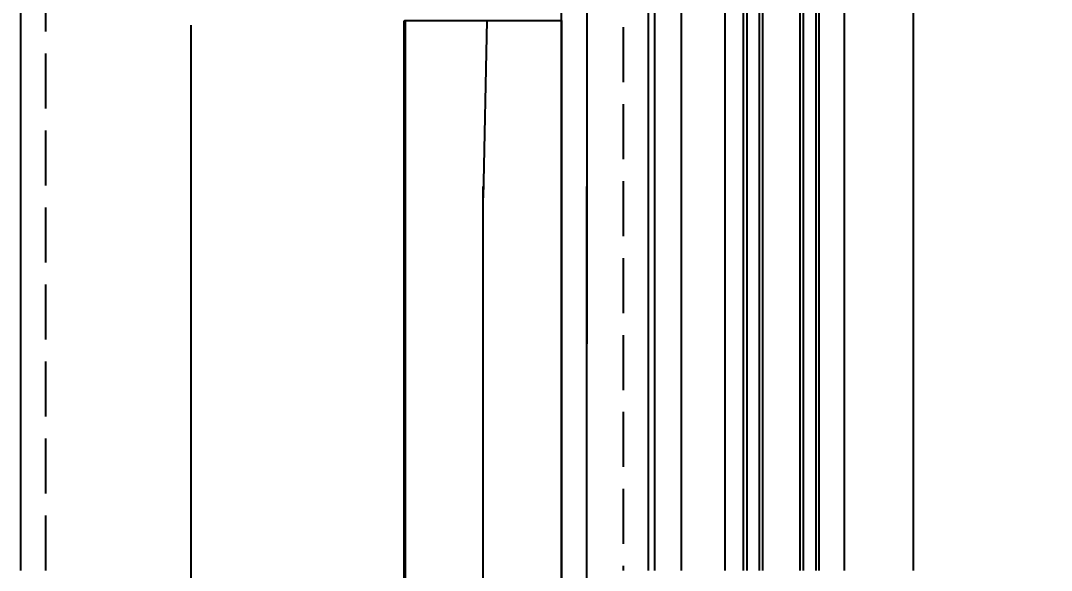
# Model space of a CAD drawing. Extents: x 220580 to 2027826, y -309201 to 71987.
# Drawn here: x 323449.2 to 323777.7, y -161954.4 to -161779.4 of the extents above; entities that cross this region are included whole.
import ezdxf

# ---------------------------------------------------------------- set-up
doc = ezdxf.new("R2010")
doc.units = 0
doc.linetypes.add('CENTER', pattern=[2, 1.25, -0.25, 0.25, -0.25])
doc.linetypes.add('ZN-DASH', pattern=[0.35, 0.25, -0.1])
for name, color, linetype in [('!ZN1-填充-8', 8, 'Continuous'), ('!ZN3-其它材质幕墙-60', 60, 'Continuous'), ('!ZN3-玻璃幕墙-4', 4, 'Continuous'), ('!ZN5-钢材投影-40', 40, 'Continuous'), ('!ZN5-铝材投影-112', 112, 'Continuous'), ('!ZN6-虚线-8', 8, 'ZN-DASH'), ('1 轴线 辅助线', 1, 'CENTER'), ('20剖面图$0$A-SFCE', 30, 'Continuous'), ('BM', 8, '保温棉'), ('DIM', 173, 'Continuous')]:
    doc.layers.add(name, color=color, linetype=linetype)
doc.styles.add('DHTEXT-1', font='ROMANS.shx', dxfattribs={"width": 0.7, "bigfont": 'CHINESE.shx'})
doc.linetypes.add('保温棉', pattern='A,0.006248399999999999,-6.2484,[134,ltypeshp.shx,S=6.2484,R=0,X=-6.2484,Y=0],-12.4968,[134,ltypeshp.shx,S=6.2484,R=180,X=6.2484,Y=0],-6.2484', length=24.9998484)
doc.dimstyles.new('ZN200', dxfattribs={"dimscale": 200, "dimtxt": 2.5, "dimasz": 1.5, "dimexe": 1, "dimexo": 2, "dimgap": 0.9, "dimtad": 1, "dimdec": 0, "dimdsep": 46, "dimtxsty": 'DHTEXT-1', "dimblk": 'ARCHTICK', "dimcen": 2.5, "dimclrd": 173, "dimclre": 173, "dimclrt": 7, "dimazin": 2, "dimtfac": 1, "dimtdec": 0, "dimtix": 1, "dimtmove": 2, "dimatfit": 3, "dimfxl": 0, "dimtolj": 1, "dimtzin": 0, "dimarcsym": 0})

# ---------------------------------------------------------------- blocks, each defined once
blk = doc.blocks.new('*U302')
at = {"layer": '!ZN1-填充-8'}
for p, q in [((-23, -8.000001027907274), (-23.00000000001455, -425.0000000610999)), ((-19.00000102947524, -7.999999998435669), (-19.00000102947524, -424.9999990316319)), ((-4.999999091349309, -7.999999998435669), (-4.999999091363861, -424.9999990316319)), ((-1.000000120824552, -8.000001027907274), (-1.000000120839104, -425.0000000610999))]:
    blk.add_line(p, q, dxfattribs=at)
at = {"layer": '!ZN3-玻璃幕墙-4'}
for points in [[(-24.00000000001455, -425.0000000610999), (-24, -9.000001027907274), (-23, -8.000001027907274), (-19, -8.000001027907274), (-18, -9.000001027907274), (-18.00000000001455, -425.0000000610999)], [(-6.000000000014552, -425.0000000610999), (-6, -9.000001027903636), (-5, -8.000001027903636), (-1, -8.000001027903636), (0, -9.000001027903636), (-1.455191522836685e-11, -425.0000000610999)]]:
    blk.add_lwpolyline(points, dxfattribs=at)
at = {"layer": '!ZN5-钢材投影-40', "ltscale": 0.3}
for p, q in [((-254.4017149738647, 531.9147828401801), (-254.4017149738647, -425.0000000610999)), ((-54.39999999999418, 531.9147828401801), (-54.39999999999418, -425.0000000610999))]:
    blk.add_line(p, q, dxfattribs=at)
at = {"layer": '!ZN5-铝材投影-112'}
for p, q in [((7.999997113627614, 531.9147828401801), (7.999997113627614, -425.0000000610999)), ((30.0000000448199, 531.9147828401801), (30.0000000448199, -425.0000000610999)), ((-52.40170605068852, -39.99999999995634), (-52.40170605068852, -425.0000000610999)), ((-43.9017349172791, -39.99999999995634), (-43.9017349172791, -425.0000000610999)), ((-30.00001585268183, -39.99999999995634), (-30.00001585268183, -425.0000000610999))]:
    blk.add_line(p, q, dxfattribs=at)
at = {"layer": '!ZN6-虚线-8', "color": 8, "linetype": 'ZN-DASH', "ltscale": 70}
for p, q in [((-246.4017149738647, -425.0000000610999), (-246.4017149738647, 531.9147828401801)), ((-62.39999999999418, 531.9147828401801), (-62.39999999999418, -425.0000000610999))]:
    blk.add_line(p, q, dxfattribs=at)
blk = doc.blocks.new('20250828170426')
at = {"layer": '!ZN1-填充-8', "const_width": 1}
for points in [[(-331.936770878674, 3550.000012078701), (-331.936770878674, 3447.157594500983)], [(-331.9367708786158, 2989.999999881955), (-331.9367708786158, 3497.157558322098)]]:
    blk.add_lwpolyline(points, dxfattribs=at)
at = {"layer": '!ZN3-其它材质幕墙-60', "ltscale": 20}
for points in [[(-281.936770878674, 3447.157594500983), (-281.936770878674, 3756.999999992258), (-273.936770878674, 3756.999999992258), (-273.936770878674, 3447.157594500983)], [(-281.9367708786158, 3497.157558322098), (-281.9367708786158, 2992.999999881722), (-273.9367708786158, 2992.999999881722), (-273.9367708786158, 3497.157558322098)]]:
    blk.add_lwpolyline(points, dxfattribs=at)
at = {"layer": 'BM'}
for p, q in [((-305.7806312493049, 3550.000012078701), (-306.936770878674, 3493.578804739576)), ((-306.9367708786158, 2989.999999881955), (-306.9367708786158, 3497.157558322098))]:
    blk.add_line(p, q, dxfattribs=at)
at = {"layer": 'Defpoints', "color": 8}
for points in [[(-331.936770878674, 3447.157594500983), (-331.936770878674, 3550.000012078701), (-281.936770878674, 3550.000012078701), (-281.936770878674, 3447.157594500983)], [(-331.9367708786158, 3497.157558322098), (-331.9367708786158, 2989.999999881955), (-281.9367708786158, 2989.999999881955), (-281.9367708786158, 3497.157558322098)]]:
    blk.add_lwpolyline(points, dxfattribs=at)
at = {"ltscale": 50}
blk.add_blockref('*U302', (-199.9367708786158, 3799.999999992317), dxfattribs=at)
blk = doc.blocks.new('_ArchTick')
at = {"color": 0, "linetype": 'ByBlock', "const_width": 0.4}
blk.add_lwpolyline([(-0.5, -0.5), (0.5, 0.5)], dxfattribs=at)
blk = doc.blocks.new('*D564')
at = {"layer": 'Defpoints', "color": 0, "ltscale": 2, "transparency": 16777216}
for p in [(323604.4539331029, -160679.3509722499), (325165.5943516166, -160679.3509722499), (323604.4539331029, -161529.3509701894)]:
    blk.add_point(p, dxfattribs=at)
at = {"layer": 'DIM', "color": 173, "linetype": 'ByBlock', "lineweight": -2, "ltscale": 2, "transparency": 16777216}
for p, q in [((325165.5943516166, -160679.3509722499), (325165.5943516166, -160379.3509722499)), ((324004.4539331029, -160679.3509722499), (325365.5943516166, -160679.3509722499)), ((325165.5943516166, -161529.3509701894), (325165.5943516166, -160679.3509722499)), ((324004.4539331029, -161529.3509701894), (325365.5943516166, -161529.3509701894)), ((325165.5943516166, -161529.3509701894), (325165.5943516166, -161829.3509701894))]:
    blk.add_line(p, q, dxfattribs=at)
at = {"layer": 'DIM', "color": 173, "lineweight": -2, "ltscale": 2, "transparency": 16777216, "xscale": 300, "yscale": 300, "zscale": 300}
for p, rotation in [((325165.5943516166, -160679.3509722499), 270), ((325165.5943516166, -161529.3509701894), 90)]:
    blk.add_blockref('_ArchTick', p, dxfattribs=dict(at, rotation=rotation))
at = {"layer": 'DIM', "color": 7, "ltscale": 2, "transparency": 16777216, "insert": (324735.5943516165, -161104.3509712197), "char_height": 500, "attachment_point": 5, "rotation": 90, "style": 'DHTEXT-1'}
blk.add_mtext('\\A1;850', dxfattribs=at)

msp = doc.modelspace()

# ---------------------------------------------------------------- linework, layer by layer
at = {"layer": '1 轴线 辅助线', "ltscale": 400}
msp.add_line((323503.5645583125, -167880.7632492043), (323503.5645583125, -147041.0230992532), dxfattribs=at)

# ---------------------------------------------------------------- next in the draw order: block references
at = {"layer": '20剖面图$0$A-SFCE', "ltscale": 40}
msp.add_blockref('20250828170426', (323903.5645583125, -165329.3509701817), dxfattribs=at)

# ---------------------------------------------------------------- next in the draw order: dimensions: what is measured, and where the dimension line sits
at = {"layer": 'DIM', "ltscale": 2}
dim = msp.add_linear_dim(base=(325165.5943516166, -160679.3509722499), p1=(323604.4539331028, -161529.3509701894), p2=(323604.4539331028, -160679.3509722498), angle=90, dimstyle='ZN200', dxfattribs=at)
dim.commit()
dim.dimension.update_dxf_attribs({"geometry": '*D564', "text_midpoint": (324735.5943516165, -161104.3509712197)})

doc.saveas('drawing.dxf')
